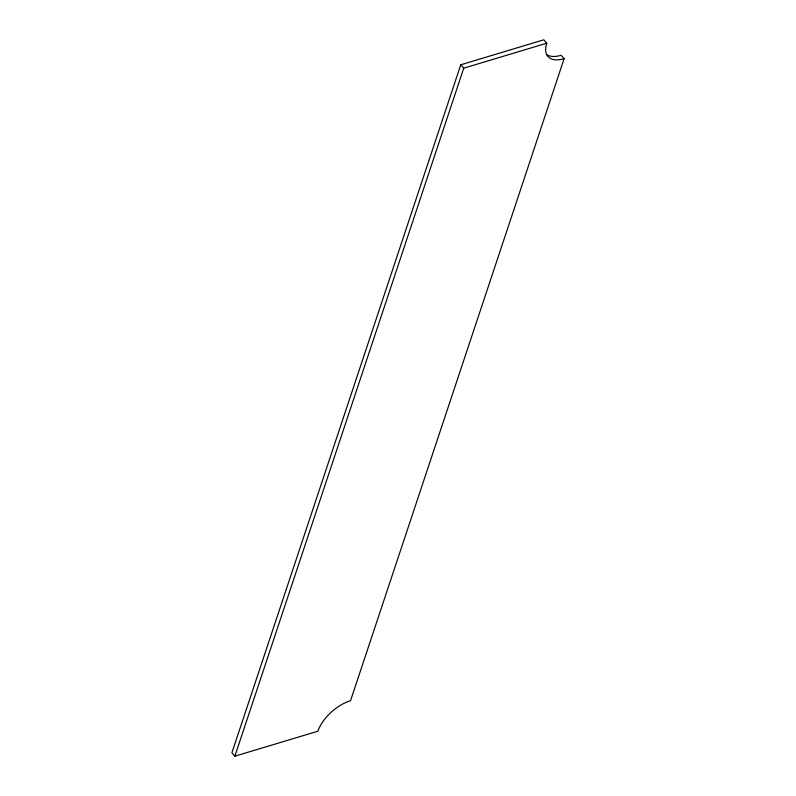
<?xml version="1.0" encoding="UTF-8"?>
<svg xmlns="http://www.w3.org/2000/svg" width="796" height="796" viewBox="0 0 796 796"><rect width="100%" height="100%" fill="white"/><g stroke="black" fill="none" stroke-linecap="round" stroke-linejoin="round"><path stroke-width="1.19" d="M564.115 58.685A31.641 16.348 -41.2 0 1 546.772 43.203L543.797 39.8L460.765 64.784L231.885 752.797L234.86 756.2L317.902 731.216A31.641 16.348 -41.2 0 1 350.538 700.699L564.115 58.685L561.14 55.282A31.641 16.348 -41.2 0 1 546.553 54.526M234.86 756.2L463.74 68.177L546.772 43.203M460.765 64.784L463.74 68.177"/></g></svg>
